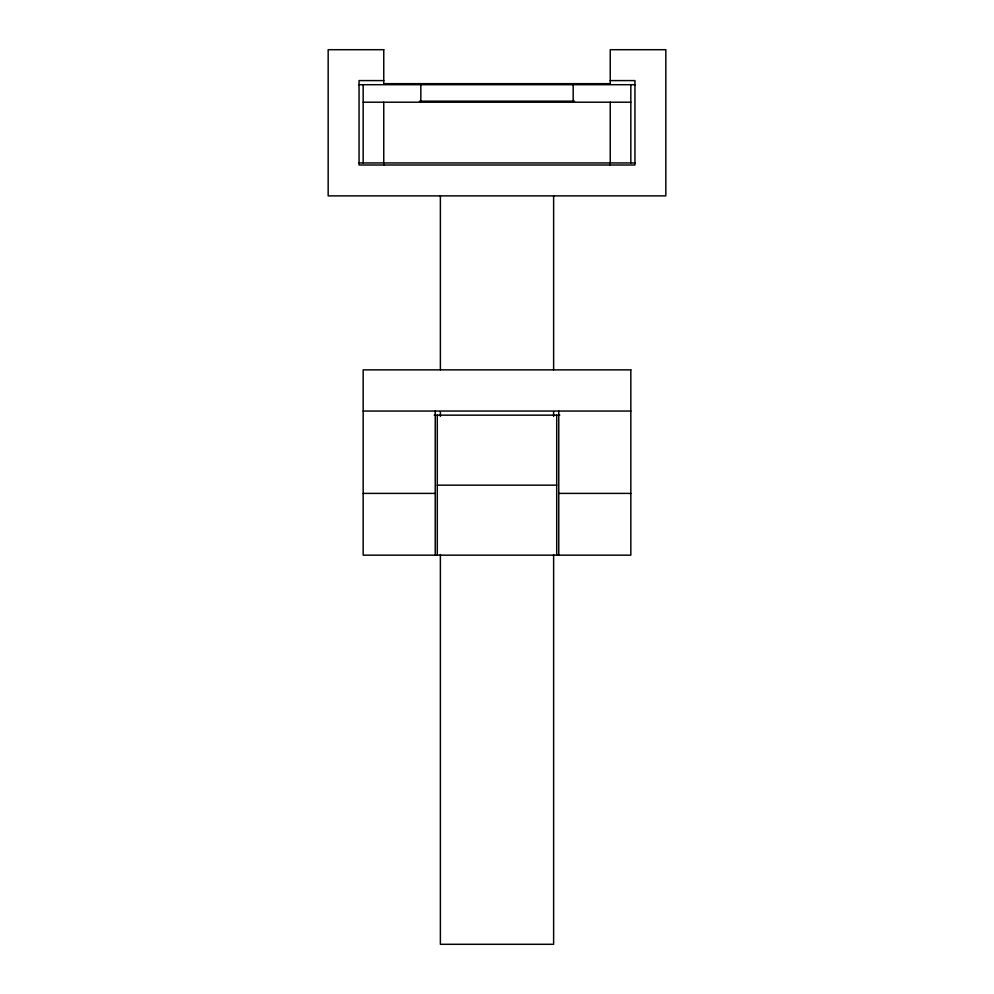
<?xml version="1.0" encoding="UTF-8"?>
<svg xmlns="http://www.w3.org/2000/svg" width="994" height="994" viewBox="0 0 994 994"><rect width="100%" height="100%" fill="white"/><g stroke="black" fill="none" stroke-linecap="round" stroke-linejoin="round"><path stroke-width="1.49" d="M383.759 80.589L359.058 80.589L359.058 165.004L634.942 165.004L634.942 80.589L610.241 80.589M358.759 84.701L635.241 84.701M419.431 101.177L574.569 101.177M363.17 102.208L630.83 102.208M358.759 162.941L635.241 162.941M363.17 411.044L630.83 411.044M434.204 415.157L559.796 415.157M437.285 485.159L556.715 485.159M363.17 493.397L435.235 493.397M558.765 493.397L630.83 493.397M630.83 84.701L630.83 162.941M610.241 102.208L610.241 165.004M573.178 84.701L573.178 102.208M558.765 411.044L558.765 555.161M556.715 415.157L556.715 555.161M553.621 195.88L553.621 369.793M553.621 411.715L553.621 416.374M553.621 554.565L553.621 944.3L440.379 944.3L440.379 554.565M440.379 195.88L440.379 369.793M440.379 411.715L440.379 416.374M437.285 415.157L437.285 555.161M435.235 411.044L435.235 555.161M420.822 84.701L420.822 102.208M383.759 102.208L383.759 165.004M363.17 84.701L363.17 162.941M383.759 49.7L328.169 49.7L328.169 195.88L665.831 195.88L665.831 49.7L610.241 49.7L610.241 83.67L383.759 83.67L383.759 49.7M630.83 369.867L363.17 369.867L363.17 555.161L630.83 555.161L630.83 369.867"/></g></svg>
